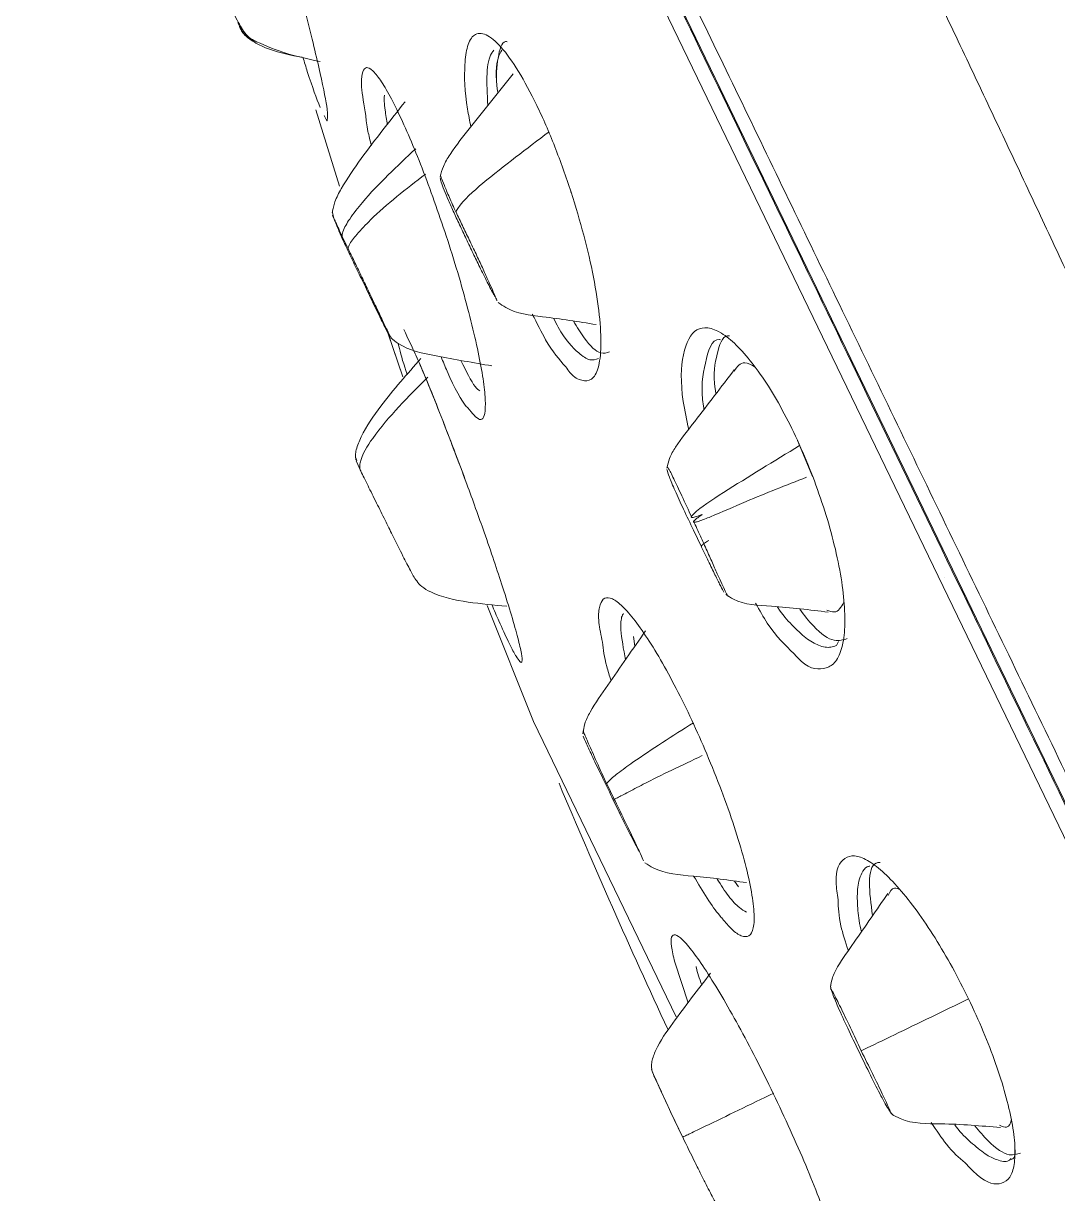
# Model space of a CAD drawing. Extents: x 11377 to 14537, y 53 to 2368.
# Drawn here: x 13406.93 to 13425.32, y 971.55 to 992.35 of the extents above; entities that cross this region are included whole.
import ezdxf

# ---------------------------------------------------------------- set-up
doc = ezdxf.new("R2010")
doc.units = 0
doc.header["$LTSCALE"] = 10
doc.header["$MEASUREMENT"] = 0
doc.layers.get('0').update_dxf_attribs({"linetype": 'CONTINUOUS'})

# ---------------------------------------------------------------- blocks, each defined once
blk = doc.blocks.new('ebhrwW')
at = {"color": 8, "linetype": 'Continuous', "lineweight": 15}
for p, q in [((6290.409, 896.67), (6258.554, 962.566)), ((6296.411, 883.613), (6258.388, 962.268)), ((6267.157, 926.656), (6269.694, 921.408))]:
    blk.add_line(p, q, dxfattribs=at)
at = {"color": 7, "linetype": 'Continuous', "lineweight": 15}
for p, q in [((6261.9, 939.072), (6261.952, 938.965)), ((6261.945, 938.977), (6261.96, 938.947)), ((6263.756, 935.277), (6263.861, 935.061)), ((6264.308, 934.091), (6264.419, 933.863)), ((6264.549, 933.616), (6264.836, 932.784)), ((6264.572, 933.548), (6264.836, 932.784)), ((6264.593, 933.515), (6264.603, 933.495)), ((6271.848, 931.654), (6272.117, 931.011)), ((6271.848, 931.654), (6272.117, 931.011)), ((6264.004, 931.29), (6264.086, 931.108)), ((6264.005, 931.287), (6264.087, 931.108)), ((6270.002, 930.055), (6270.144, 929.759)), ((6274.467, 929.223), (6274.471, 929.223)), ((6266.334, 928.72), (6267.157, 926.656)), ((6268.934, 928.168), (6268.96, 927.997)), ((6268.934, 928.168), (6268.96, 927.997)), ((6272.582, 928.078), (6272.541, 928.008)), ((6268.459, 925.549), (6268.591, 925.276)), ((6268.552, 925.312), (6268.691, 925.025)), ((6270.733, 923.82), (6270.801, 923.721)), ((6270.733, 923.82), (6270.801, 923.721)), ((6269.669, 922.383), (6269.907, 921.66)), ((6269.669, 922.383), (6269.907, 921.66))]:
    blk.add_line(p, q, dxfattribs=at)
at = {"color": 7, "linetype": 'Continuous', "lineweight": 15, "flags": 128}
blk.add_lwpolyline([(6263.285, 937.53), (6263.546, 936.684), (6263.708, 936.17)], dxfattribs=at)
blk.add_lwpolyline([(6263.285, 937.53), (6263.546, 936.684), (6263.708, 936.17)], dxfattribs=at)
at = {"color": 7, "linetype": 'Continuous', "lineweight": 15}
blk.add_arc((6383.324, 974.147), 125.5, 202.77686, 204.96399, dxfattribs=at)
for points, knots in [([(6263.605, 968.142), (6263.605, 968.142), (6263.731, 967.876), (6264.237, 966.825), (6264.618, 966.04), (6265.615, 963.969), (6266.232, 962.684), (6267.687, 959.659), (6268.526, 957.92), (6270.392, 954.042), (6271.417, 951.905), (6273.628, 947.319), (6274.814, 944.87), (6277.296, 939.75), (6278.59, 937.081), (6281.242, 931.643), (6282.601, 928.872), (6283.952, 926.108)], [0, 0, 0, 0, 0.125, 0.125, 0.25, 0.25, 0.375, 0.375, 0.5, 0.5, 0.625, 0.625, 0.75, 0.75, 0.875, 0.875, 1, 1, 1, 1]), ([(6263.605, 968.142), (6265.05, 967.393), (6268.373, 965.549), (6273.401, 962.319), (6278.612, 958.4), (6285.156, 952.675), (6292.502, 944.635), (6297.371, 937.409), (6299.524, 933.636)], [0.0313773, 0.0313773, 0.0313773, 0.0313773, 0.125, 0.25, 0.375, 0.5, 0.75, 1, 1, 1, 1]), ([(6260.255, 967.742), (6260.255, 967.741), (6260.256, 967.74), (6260.263, 967.726), (6260.274, 967.704), (6260.29, 967.673), (6260.31, 967.633), (6260.335, 967.585), (6260.364, 967.528), (6260.398, 967.463), (6260.435, 967.39), (6260.477, 967.308), (6260.524, 967.218), (6260.575, 967.12), (6260.63, 967.013), (6260.801, 966.682), (6261.185, 965.944), (6261.918, 964.526), (6262.873, 962.659), (6263.997, 960.451), (6265.132, 958.219), (6266.081, 956.341), (6267.1, 954.314), (6268.383, 951.738), (6269.821, 948.827), (6270.999, 946.428), (6271.925, 944.533), (6272.814, 942.702), (6273.598, 941.073), (6274.286, 939.632), (6274.893, 938.356), (6275.495, 937.082), (6276.092, 935.811), (6276.683, 934.547), (6277.268, 933.29), (6277.846, 932.041), (6278.416, 930.803), (6278.977, 929.575), (6279.529, 928.36), (6280.07, 927.159), (6280.602, 925.972), (6280.95, 925.185), (6281.123, 924.794)], [0, 0, 0, 0, 0.009233, 0.018446, 0.02764, 0.036815, 0.04597, 0.055105, 0.064221, 0.073317, 0.082394, 0.091451, 0.100489, 0.109506, 0.118504, 0.127483, 0.187679, 0.254722, 0.315534, 0.381728, 0.44518, 0.481169, 0.508419, 0.574675, 0.634042, 0.667861, 0.699807, 0.729878, 0.758077, 0.778231, 0.798129, 0.81777, 0.837153, 0.856279, 0.875147, 0.893757, 0.912109, 0.930203, 0.948039, 0.965617, 0.982937, 1, 1, 1, 1]), ([(6290.452, 896.542), (6290.38, 896.691), (6290.236, 896.99), (6290.016, 897.445), (6289.794, 897.904), (6289.569, 898.369), (6289.342, 898.84), (6289.112, 899.316), (6288.879, 899.797), (6288.644, 900.283), (6288.113, 901.381), (6287.266, 903.133), (6286.057, 905.635), (6284.79, 908.255), (6283.461, 911.005), (6282.088, 913.844), (6280.197, 917.755), (6277.775, 922.767), (6274.862, 928.792), (6272.032, 934.646), (6269.375, 940.143), (6266.962, 945.134), (6264.84, 949.524), (6262.987, 953.357), (6261.659, 956.104), (6260.725, 958.035), (6260.088, 959.355), (6259.533, 960.503), (6259.065, 961.471), (6258.693, 962.239), (6258.477, 962.685), (6258.36, 962.928), (6258.299, 963.055), (6258.255, 963.146), (6258.228, 963.202), (6258.224, 963.209), (6258.223, 963.212)], [0, 0, 0, 0, 0.0064574, 0.0129097, 0.0193583, 0.0258048, 0.0322504, 0.0386966, 0.0451448, 0.0515964, 0.0580528, 0.0883858, 0.1187239, 0.1501515, 0.1815843, 0.2138263, 0.2460735, 0.3114857, 0.3771442, 0.4423119, 0.5062841, 0.5684317, 0.6282339, 0.6856216, 0.7445475, 0.7752729, 0.8060035, 0.8377365, 0.8694747, 0.9019169, 0.9343642, 0.9475017, 0.9606221, 0.9737374, 0.9868594, 1, 1, 1, 1]), ([(6261.09, 940.795), (6261.124, 940.723), (6261.188, 940.589), (6261.322, 940.306), (6261.447, 940.036), (6261.584, 939.743), (6261.739, 939.408), (6261.92, 939.061), (6262.006, 938.905), (6262.1, 938.817), (6262.125, 938.797), (6262.143, 938.785), (6262.18, 938.764), (6262.374, 938.671), (6262.795, 938.505), (6263.17, 938.426), (6263.366, 938.384)], [0, 0, 0, 0, 0.101864, 0.189113, 0.262645, 0.323325, 0.420976, 0.538283, 0.654878, 0.670585, 0.676565, 0.681712, 0.686639, 0.707306, 0.84686, 1, 1, 1, 1]), ([(6261.946, 938.99), (6261.949, 938.977), (6261.96, 938.935), (6262.033, 938.835), (6262.207, 938.716), (6262.549, 938.553), (6262.845, 938.497), (6263.042, 938.461)], [0, 0, 0, 0, 0.031085, 0.102498, 0.287618, 0.526265, 1, 1, 1, 1]), ([(6262.19, 938.733), (6262.14, 938.764), (6262.049, 938.821), (6261.987, 938.908), (6261.96, 938.947)], [0, 0, 0, 0, 0.5481, 1, 1, 1, 1]), ([(6266.691, 938.737), (6266.681, 938.739), (6266.589, 938.751), (6266.523, 938.456), (6266.48, 938.123), (6266.522, 937.84), (6266.524, 937.829)], [0, 0, 0, 0, 0.0571913, 0.513064, 0.9812432, 1, 1, 1, 1]), ([(6263.057, 938.46), (6263.084, 938.374), (6263.213, 937.958), (6263.297, 937.741), (6263.364, 937.569)], [0, 0, 0, 0, 0.20798, 1, 1, 1, 1]), ([(6263.057, 938.46), (6263.084, 938.374), (6263.213, 937.958), (6263.297, 937.741), (6263.364, 937.569)], [0, 0, 0, 0, 0.20798, 1, 1, 1, 1]), ([(6266.593, 938.588), (6266.569, 938.547), (6266.497, 938.417), (6266.48, 938.123), (6266.522, 937.84), (6266.524, 937.829)], [0, 0, 0, 0, 0.310097, 0.973425, 1, 1, 1, 1]), ([(6266.794, 938.167), (6266.541, 937.851), (6266.163, 937.379), (6265.735, 936.839), (6265.551, 936.542), (6265.515, 936.402), (6265.499, 936.341)], [0, 0, 0, 0, 0.540513, 0.808362, 0.916253, 1, 1, 1, 1]), ([(6264.873, 937.67), (6264.609, 937.337), (6264.211, 936.837), (6263.8, 936.241), (6263.623, 935.915), (6263.592, 935.765), (6263.579, 935.7)], [0, 0, 0, 0, 0.537038, 0.807049, 0.915827, 1, 1, 1, 1]), ([(6263.437, 937.429), (6263.461, 937.373), (6263.489, 937.305), (6263.488, 937.345), (6263.488, 937.353)], [0, 0, 0, 0, 0.817272, 1, 1, 1, 1]), ([(6263.437, 937.429), (6263.461, 937.373), (6263.489, 937.305), (6263.488, 937.345), (6263.488, 937.353)], [0, 0, 0, 0, 0.817272, 1, 1, 1, 1]), ([(6264.174, 937.424), (6264.182, 937.342), (6264.194, 937.209), (6264.252, 936.982), (6264.275, 936.894)], [0, 0, 0, 0, 0.6117124, 1, 1, 1, 1]), ([(6264.174, 937.424), (6264.182, 937.342), (6264.194, 937.209), (6264.252, 936.982), (6264.275, 936.894)], [0, 0, 0, 0, 0.6117124, 1, 1, 1, 1]), ([(6265.498, 936.319), (6265.502, 936.297), (6265.511, 936.253), (6265.564, 936.11), (6265.642, 935.924), (6265.742, 935.701), (6265.856, 935.455), (6265.978, 935.198), (6266.101, 934.941), (6266.177, 934.784), (6266.216, 934.704)], [0, 0, 0, 0, 0.126808, 0.250883, 0.373566, 0.495937, 0.61898, 0.743859, 0.870956, 1, 1, 1, 1]), ([(6265.504, 936.36), (6265.506, 936.354), (6265.509, 936.34), (6265.567, 936.195), (6265.656, 935.982), (6265.739, 935.797), (6265.78, 935.705)], [0, 0, 0, 0, 0.2382323, 0.4943878, 0.749084, 1, 1, 1, 1]), ([(6263.59, 935.76), (6263.586, 935.744), (6263.577, 935.712), (6263.61, 935.595), (6263.673, 935.431), (6263.768, 935.216), (6263.888, 934.96), (6264.026, 934.674), (6264.175, 934.365), (6264.267, 934.175), (6264.315, 934.076)], [0, 0, 0, 0, 0.120277, 0.238065, 0.354469, 0.471546, 0.591803, 0.717726, 0.852823, 1, 1, 1, 1]), ([(6263.581, 935.654), (6263.587, 935.642), (6263.598, 935.618), (6263.638, 935.533), (6263.691, 935.418), (6263.739, 935.315), (6263.763, 935.263)], [0, 0, 0, 0, 0.244848, 0.493753, 0.745595, 1, 1, 1, 1]), ([(6265.78, 935.706), (6265.818, 935.628), (6265.892, 935.474), (6266.014, 935.22), (6266.136, 934.965), (6266.25, 934.721), (6266.35, 934.501), (6266.43, 934.321), (6266.487, 934.189), (6266.501, 934.153), (6266.508, 934.135)], [0, 0, 0, 0, 0.128021, 0.255275, 0.381083, 0.505625, 0.629495, 0.752844, 0.875907, 1, 1, 1, 1]), ([(6263.861, 935.062), (6263.896, 934.989), (6263.968, 934.84), (6264.09, 934.587), (6264.218, 934.318), (6264.346, 934.049), (6264.464, 933.801), (6264.561, 933.602), (6264.626, 933.473), (6264.635, 933.464), (6264.64, 933.459)], [0, 0, 0, 0, 0.110176, 0.22445, 0.342574, 0.465028, 0.591931, 0.723696, 0.86274, 1, 1, 1, 1]), ([(6266.217, 934.703), (6266.262, 934.611), (6266.354, 934.427), (6266.443, 934.257), (6266.477, 934.207), (6266.482, 934.199)], [0, 0, 0, 0, 0.4548284, 0.9138849, 1, 1, 1, 1]), ([(6264.224, 934.264), (6264.228, 934.255), (6264.303, 934.1), (6264.362, 933.979), (6264.417, 933.865)], [0, 0, 0, 0, 0.058588, 1, 1, 1, 1]), ([(6266.53, 934.104), (6266.574, 934.073), (6266.804, 933.909), (6267.421, 933.845), (6267.957, 933.761), (6268.272, 933.712)], [0, 0, 0, 0, 0.088184, 0.464848, 1, 1, 1, 1]), ([(6267.136, 933.897), (6267.216, 933.734), (6267.427, 933.306), (6267.614, 933.093), (6267.729, 932.961)], [0, 0, 0, 0, 0.379705, 1, 1, 1, 1]), ([(6267.136, 933.897), (6267.216, 933.734), (6267.427, 933.306), (6267.614, 933.093), (6267.729, 932.961)], [0, 0, 0, 0, 0.379705, 1, 1, 1, 1]), ([(6264.417, 933.865), (6264.462, 933.773), (6264.551, 933.591), (6264.59, 933.524), (6264.609, 933.49)], [0, 0, 0, 0, 0.502037, 1, 1, 1, 1]), ([(6267.866, 933.771), (6267.93, 933.667), (6268.111, 933.372), (6268.345, 933.167), (6268.46, 933.21), (6268.51, 933.228)], [0, 0, 0, 0, 0.239642, 0.674509, 1, 1, 1, 1]), ([(6267.866, 933.771), (6267.93, 933.667), (6268.111, 933.372), (6268.345, 933.167), (6268.46, 933.21), (6268.51, 933.228)], [0, 0, 0, 0, 0.239642, 0.674509, 1, 1, 1, 1]), ([(6264.618, 933.478), (6264.662, 933.442), (6264.891, 933.257), (6265.527, 933.131), (6266.089, 933.034), (6266.417, 932.977)], [0, 0, 0, 0, 0.089244, 0.466514, 1, 1, 1, 1]), ([(6270.644, 933.514), (6270.632, 933.514), (6270.513, 933.516), (6270.414, 933.199), (6270.346, 932.825), (6270.396, 932.51), (6270.4, 932.482)], [0, 0, 0, 0, 0.050853, 0.4989, 0.955422, 1, 1, 1, 1]), ([(6270.644, 933.514), (6270.632, 933.514), (6270.513, 933.516), (6270.414, 933.199), (6270.346, 932.825), (6270.396, 932.51), (6270.4, 932.482)], [0, 0, 0, 0, 0.050853, 0.4989, 0.955422, 1, 1, 1, 1]), ([(6264.752, 933.372), (6264.78, 933.256), (6264.814, 933.117), (6264.899, 932.86), (6264.913, 932.819)], [0, 0, 0, 0, 0.8393733, 1, 1, 1, 1]), ([(6264.752, 933.372), (6264.78, 933.256), (6264.814, 933.117), (6264.899, 932.86), (6264.913, 932.819)], [0, 0, 0, 0, 0.8393733, 1, 1, 1, 1]), ([(6265.157, 933.11), (6264.912, 932.833), (6264.524, 932.395), (6264.142, 931.841), (6264.014, 931.535), (6263.987, 931.393), (6263.995, 931.333), (6263.999, 931.305)], [0, 0, 0, 0, 0.508327, 0.805317, 0.916907, 0.961713, 1, 1, 1, 1]), ([(6265.514, 933.138), (6265.55, 933.051), (6265.719, 932.648), (6265.895, 932.319), (6265.981, 932.239), (6265.99, 932.23)], [0, 0, 0, 0, 0.197239, 0.914478, 1, 1, 1, 1]), ([(6265.514, 933.138), (6265.55, 933.051), (6265.719, 932.648), (6265.895, 932.319), (6265.981, 932.239), (6265.99, 932.23)], [0, 0, 0, 0, 0.197239, 0.914478, 1, 1, 1, 1]), ([(6270.726, 932.907), (6270.493, 932.601), (6270.147, 932.145), (6269.741, 931.633), (6269.571, 931.352), (6269.543, 931.22), (6269.53, 931.162)], [0, 0, 0, 0, 0.542735, 0.809456, 0.916501, 1, 1, 1, 1]), ([(6271.098, 932.957), (6271.032, 932.993), (6270.865, 933.084), (6270.776, 932.96), (6270.722, 932.884)], [0, 0, 0, 0, 0.394715, 1, 1, 1, 1]), ([(6271.887, 931.562), (6271.434, 931.286), (6270.779, 930.887), (6270.104, 930.45), (6269.966, 930.311), (6269.96, 930.29), (6269.971, 930.282), (6269.996, 930.283), (6270.055, 930.297), (6270.112, 930.318), (6270.154, 930.334)], [0, 0, 0, 0, 0.589693, 0.852918, 0.890179, 0.905174, 0.919182, 0.934054, 0.951644, 1, 1, 1, 1]), ([(6263.994, 931.366), (6263.991, 931.365), (6263.986, 931.365), (6264.007, 931.317), (6264.018, 931.291)], [0, 0, 0, 0, 0.469594, 1, 1, 1, 1]), ([(6269.54, 931.178), (6269.543, 931.176), (6269.551, 931.169), (6269.644, 930.986), (6269.79, 930.68), (6269.912, 930.416), (6269.973, 930.282)], [0, 0, 0, 0, 0.1935936, 0.4566298, 0.7264931, 1, 1, 1, 1]), ([(6264.087, 931.108), (6264.126, 931.028), (6264.2, 930.876), (6264.358, 930.559), (6264.51, 930.252), (6264.673, 929.923), (6264.83, 929.607), (6264.974, 929.335), (6265.048, 929.187), (6265.171, 929.048), (6265.454, 928.879), (6265.984, 928.769), (6266.451, 928.727), (6266.68, 928.706)], [0, 0, 0, 0, 0.101968, 0.191788, 0.269445, 0.335252, 0.433905, 0.51634, 0.592181, 0.631603, 0.680517, 0.843509, 1, 1, 1, 1]), ([(6269.53, 931.137), (6269.54, 931.1), (6269.559, 931.026), (6269.67, 930.765), (6269.823, 930.432), (6269.941, 930.182), (6270.002, 930.055)], [0, 0, 0, 0, 0.245897, 0.490578, 0.740593, 1, 1, 1, 1]), ([(6272.011, 930.998), (6271.648, 930.856), (6271.059, 930.626), (6270.43, 930.345), (6270.136, 930.229), (6270.047, 930.202), (6270.017, 930.197), (6270.009, 930.198), (6270.006, 930.199)], [0, 0, 0, 0, 0.500688, 0.813318, 0.925443, 0.967059, 0.984447, 1, 1, 1, 1]), ([(6270, 930.221), (6270.041, 930.132), (6270.123, 929.955), (6270.243, 929.689), (6270.353, 929.443), (6270.449, 929.229), (6270.526, 929.058), (6270.581, 928.939), (6270.613, 928.879), (6270.616, 928.886), (6270.617, 928.889)], [0, 0, 0, 0, 0.136107, 0.270044, 0.401584, 0.530985, 0.659491, 0.788021, 0.917239, 1, 1, 1, 1]), ([(6270.154, 930.334), (6270.127, 930.315), (6270.081, 930.283), (6270.034, 930.245), (6270.012, 930.223), (6270.004, 930.212), (6270.001, 930.203), (6270.004, 930.2), (6270.006, 930.199)], [0, 0, 0, 0, 0.340817, 0.600792, 0.708835, 0.807886, 0.903196, 1, 1, 1, 1]), ([(6270.145, 929.758), (6270.191, 929.662), (6270.283, 929.472), (6270.399, 929.233), (6270.492, 929.047), (6270.525, 928.988), (6270.542, 928.958)], [0, 0, 0, 0, 0.258687, 0.511617, 0.75821, 1, 1, 1, 1]), ([(6270.577, 928.914), (6270.621, 928.885), (6270.855, 928.728), (6271.505, 928.713), (6272.065, 928.642), (6272.398, 928.6)], [0, 0, 0, 0, 0.0858, 0.457629, 1, 1, 1, 1]), ([(6266.416, 928.735), (6266.459, 928.634), (6266.569, 928.376), (6266.708, 928.079), (6266.81, 927.873), (6266.842, 927.828), (6266.847, 927.821)], [0, 0, 0, 0, 0.2266029, 0.5811958, 0.9308994, 1, 1, 1, 1]), ([(6266.416, 928.735), (6266.459, 928.634), (6266.569, 928.376), (6266.708, 928.079), (6266.81, 927.873), (6266.842, 927.828), (6266.847, 927.821)], [0, 0, 0, 0, 0.2266029, 0.5811958, 0.9308994, 1, 1, 1, 1]), ([(6271.106, 928.758), (6271.175, 928.634), (6271.409, 928.22), (6271.631, 928.013), (6271.787, 927.867)], [0, 0, 0, 0, 0.299008, 1, 1, 1, 1]), ([(6271.106, 928.758), (6271.175, 928.634), (6271.409, 928.22), (6271.631, 928.013), (6271.787, 927.867)], [0, 0, 0, 0, 0.299008, 1, 1, 1, 1]), ([(6272.374, 928.635), (6272.42, 928.618), (6272.556, 928.567), (6272.626, 928.693), (6272.672, 928.777)], [0, 0, 0, 0, 0.335798, 1, 1, 1, 1]), ([(6271.889, 928.653), (6271.971, 928.547), (6272.196, 928.255), (6272.503, 928.054), (6272.663, 928.108), (6272.735, 928.131)], [0, 0, 0, 0, 0.239937, 0.656967, 1, 1, 1, 1]), ([(6271.889, 928.653), (6271.971, 928.547), (6272.196, 928.255), (6272.503, 928.054), (6272.663, 928.108), (6272.735, 928.131)], [0, 0, 0, 0, 0.239937, 0.656967, 1, 1, 1, 1]), ([(6269.147, 928.268), (6268.924, 927.945), (6268.594, 927.467), (6268.215, 926.928), (6268.063, 926.634), (6268.044, 926.499), (6268.036, 926.439)], [0, 0, 0, 0, 0.545567, 0.80927, 0.91556, 1, 1, 1, 1]), ([(6268.383, 928.065), (6268.397, 927.938), (6268.417, 927.757), (6268.508, 927.471), (6268.535, 927.386)], [0, 0, 0, 0, 0.700628, 1, 1, 1, 1]), ([(6268.383, 928.065), (6268.397, 927.938), (6268.417, 927.757), (6268.508, 927.471), (6268.535, 927.386)], [0, 0, 0, 0, 0.700628, 1, 1, 1, 1]), ([(6268.041, 926.397), (6268.056, 926.36), (6268.086, 926.285), (6268.208, 926.026), (6268.369, 925.691), (6268.49, 925.44), (6268.552, 925.312)], [0, 0, 0, 0, 0.245043, 0.488071, 0.737512, 1, 1, 1, 1]), ([(6268.047, 926.493), (6268.046, 926.488), (6268.042, 926.478), (6268.13, 926.276), (6268.276, 925.949), (6268.404, 925.67), (6268.469, 925.529)], [0, 0, 0, 0, 0.2041262, 0.4638177, 0.7305958, 1, 1, 1, 1]), ([(6268.582, 925.295), (6268.646, 925.164), (6268.774, 924.903), (6268.944, 924.549), (6269.07, 924.28), (6269.097, 924.215), (6269.111, 924.183)], [0, 0, 0, 0, 0.255755, 0.507716, 0.755746, 1, 1, 1, 1]), ([(6268.682, 925.044), (6268.745, 924.916), (6268.872, 924.66), (6268.996, 924.416), (6269.037, 924.347), (6269.039, 924.345)], [0, 0, 0, 0, 0.490695, 0.981726, 1, 1, 1, 1]), ([(6269.139, 924.148), (6269.188, 924.116), (6269.44, 923.947), (6270.085, 923.916), (6270.632, 923.838), (6270.942, 923.794)], [0, 0, 0, 0, 0.092975, 0.4872277, 1, 1, 1, 1]), ([(6273.317, 924.152), (6273.293, 924.151), (6273.172, 924.145), (6273.1, 923.845), (6273.156, 923.416), (6273.184, 923.208)], [0, 0, 0, 0, 0.116075, 0.571968, 1, 1, 1, 1]), ([(6273.317, 924.152), (6273.293, 924.151), (6273.172, 924.145), (6273.1, 923.845), (6273.156, 923.416), (6273.184, 923.208)], [0, 0, 0, 0, 0.116075, 0.571968, 1, 1, 1, 1]), ([(6270.004, 923.91), (6270.167, 923.639), (6270.355, 923.328), (6270.499, 923.172), (6270.517, 923.152)], [0, 0, 0, 0, 0.873688, 1, 1, 1, 1]), ([(6270.004, 923.91), (6270.167, 923.639), (6270.355, 923.328), (6270.499, 923.172), (6270.517, 923.152)], [0, 0, 0, 0, 0.873688, 1, 1, 1, 1]), ([(6273.683, 923.668), (6273.645, 923.684), (6273.535, 923.729), (6273.492, 923.631), (6273.464, 923.567)], [0, 0, 0, 0, 0.3453303, 1, 1, 1, 1]), ([(6273.457, 923.603), (6273.259, 923.313), (6272.962, 922.879), (6272.611, 922.391), (6272.466, 922.12), (6272.445, 921.992), (6272.436, 921.935)], [0, 0, 0, 0, 0.539078, 0.805356, 0.913746, 1, 1, 1, 1]), ([(6272.571, 923.49), (6272.575, 923.35), (6272.584, 923.109), (6272.704, 922.739), (6272.755, 922.584)], [0, 0, 0, 0, 0.579942, 1, 1, 1, 1]), ([(6272.571, 923.49), (6272.575, 923.35), (6272.584, 923.109), (6272.704, 922.739), (6272.755, 922.584)], [0, 0, 0, 0, 0.579942, 1, 1, 1, 1]), ([(6270.305, 922.185), (6270.079, 921.892), (6269.737, 921.45), (6269.371, 920.929), (6269.265, 920.656), (6269.249, 920.528), (6269.261, 920.473), (6269.266, 920.447)], [0, 0, 0, 0, 0.540223, 0.815223, 0.918881, 0.961707, 1, 1, 1, 1]), ([(6272.44, 921.973), (6272.439, 921.962), (6272.436, 921.939), (6272.463, 921.852), (6272.508, 921.732), (6272.594, 921.53), (6272.74, 921.211), (6272.876, 920.929), (6272.944, 920.787)], [0, 0, 0, 0, 0.126392, 0.251471, 0.375705, 0.499767, 0.748772, 1, 1, 1, 1]), ([(6272.438, 921.912), (6272.443, 921.906), (6272.452, 921.896), (6272.491, 921.826), (6272.546, 921.72), (6272.64, 921.532), (6272.787, 921.223), (6272.918, 920.945), (6272.983, 920.806)], [0, 0, 0, 0, 0.123989, 0.248364, 0.373093, 0.498107, 0.748556, 1, 1, 1, 1]), ([(6272.944, 920.787), (6273.013, 920.645), (6273.15, 920.364), (6273.309, 920.051), (6273.413, 919.859), (6273.479, 919.749), (6273.53, 919.674), (6273.549, 919.662), (6273.558, 919.656)], [0, 0, 0, 0, 0.251423, 0.500368, 0.624434, 0.748672, 0.873709, 1, 1, 1, 1]), ([(6272.983, 920.806), (6273.051, 920.668), (6273.188, 920.393), (6273.338, 920.086), (6273.427, 919.896), (6273.476, 919.787), (6273.506, 919.713), (6273.508, 919.7), (6273.509, 919.693)], [0, 0, 0, 0, 0.251367, 0.501889, 0.626859, 0.751547, 0.875958, 1, 1, 1, 1]), ([(6269.257, 920.473), (6269.256, 920.469), (6269.256, 920.462), (6269.285, 920.392), (6269.336, 920.279), (6269.407, 920.124), (6269.494, 919.936), (6269.624, 919.656), (6269.735, 919.425), (6269.809, 919.271)], [0, 0, 0, 0, 0.114, 0.239321, 0.366061, 0.493276, 0.620424, 0.747733, 1, 1, 1, 1]), ([(6269.26, 920.47), (6269.261, 920.465), (6269.263, 920.453), (6269.296, 920.376), (6269.347, 920.259), (6269.44, 920.054), (6269.594, 919.719), (6269.737, 919.42), (6269.809, 919.271)], [0, 0, 0, 0, 0.124366, 0.249648, 0.375286, 0.500973, 0.750928, 1, 1, 1, 1]), ([(6273.527, 919.677), (6273.576, 919.65), (6273.841, 919.504), (6274.526, 919.523), (6275.112, 919.472), (6275.459, 919.442)], [0, 0, 0, 0, 0.085827, 0.458432, 1, 1, 1, 1]), ([(6274.229, 919.53), (6274.321, 919.393), (6274.538, 919.065), (6274.723, 918.907), (6274.83, 918.815)], [0, 0, 0, 0, 0.420782, 1, 1, 1, 1]), ([(6274.229, 919.53), (6274.321, 919.393), (6274.538, 919.065), (6274.723, 918.907), (6274.83, 918.815)], [0, 0, 0, 0, 0.420782, 1, 1, 1, 1]), ([(6275.442, 919.482), (6275.488, 919.461), (6275.602, 919.409), (6275.637, 919.525), (6275.657, 919.593)], [0, 0, 0, 0, 0.408008, 1, 1, 1, 1]), ([(6275.005, 919.47), (6275.082, 919.379), (6275.315, 919.104), (6275.612, 918.915), (6275.753, 918.967), (6275.815, 918.99)], [0, 0, 0, 0, 0.219582, 0.66225, 1, 1, 1, 1]), ([(6275.005, 919.47), (6275.082, 919.379), (6275.315, 919.104), (6275.612, 918.915), (6275.753, 918.967), (6275.815, 918.99)], [0, 0, 0, 0, 0.219582, 0.66225, 1, 1, 1, 1]), ([(6269.809, 919.271), (6269.883, 919.118), (6269.996, 918.888), (6270.134, 918.612), (6270.227, 918.427), (6270.304, 918.276), (6270.361, 918.167), (6270.397, 918.101), (6270.403, 918.097), (6270.405, 918.094)], [0, 0, 0, 0, 0.25272, 0.380193, 0.507464, 0.634761, 0.761546, 0.886876, 1, 1, 1, 1]), ([(6275.712, 919.055), (6275.712, 919.049), (6275.726, 918.898), (6275.687, 918.886), (6275.649, 918.874)], [0, 0, 0, 0, 0.037638, 1, 1, 1, 1]), ([(6275.712, 919.055), (6275.712, 919.049), (6275.726, 918.898), (6275.687, 918.886), (6275.649, 918.874)], [0, 0, 0, 0, 0.037638, 1, 1, 1, 1])]:
    blk.add_open_spline(points, degree=3, knots=knots, dxfattribs=at)
at = {"color": 8, "linetype": 'Continuous', "lineweight": 15}
for points, knots in [([(6290.922, 896.157), (6290.437, 897.158), (6289.469, 899.162), (6287.878, 902.452), (6286.205, 905.913), (6284.453, 909.536), (6282.642, 913.283), (6280.788, 917.119), (6278.907, 921.011), (6277.016, 924.922), (6275.133, 928.817), (6273.275, 932.661), (6271.459, 936.418), (6269.701, 940.054), (6268.017, 943.537), (6266.423, 946.833), (6264.934, 949.915), (6263.562, 952.752), (6262.321, 955.32), (6261.221, 957.595), (6260.273, 959.556), (6259.486, 961.185), (6258.865, 962.469), (6258.42, 963.389), (6258.14, 963.968), (6258.105, 964.04), (6258.088, 964.076)], [0, 0, 0, 0, 0.041667, 0.083334, 0.125001, 0.166668, 0.208335, 0.250002, 0.291669, 0.333336, 0.375003, 0.41667, 0.458337, 0.500004, 0.541671, 0.583338, 0.625005, 0.666672, 0.708339, 0.750006, 0.791673, 0.83334, 0.875007, 0.916674, 0.958342, 1, 1, 1, 1]), ([(6263.488, 937.353), (6263.496, 937.388), (6263.513, 937.464), (6263.402, 938.02), (6263.258, 938.639), (6263.115, 939.213), (6262.949, 939.85), (6262.825, 940.304), (6262.763, 940.53)], [0, 0, 0, 0, 0.216706, 0.460866, 0.592169, 0.723411, 0.862052, 1, 1, 1, 1]), ([(6263.488, 937.353), (6263.496, 937.388), (6263.513, 937.464), (6263.402, 938.02), (6263.258, 938.639), (6263.115, 939.213), (6262.949, 939.85), (6262.825, 940.304), (6262.763, 940.53)], [0, 0, 0, 0, 0.216706, 0.460866, 0.592169, 0.723411, 0.862052, 1, 1, 1, 1]), ([(6261.926, 939.061), (6261.926, 939.05), (6261.926, 939.027), (6261.935, 938.995), (6261.948, 938.977), (6261.953, 938.97)], [0, 0, 0, 0, 0.321629, 0.722024, 1, 1, 1, 1]), ([(6267.826, 936.065), (6267.732, 936.338), (6267.543, 936.885), (6267.216, 937.628), (6266.887, 938.24), (6266.573, 938.676), (6266.302, 938.899), (6266.099, 938.893), (6265.976, 938.69), (6265.92, 938.274), (6265.935, 937.779), (6266.022, 937.333), (6266.043, 937.227)], [0, 0, 0, 0, 0.103399, 0.206824, 0.310262, 0.414607, 0.5211, 0.627922, 0.726902, 0.813199, 0.955747, 1, 1, 1, 1]), ([(6267.826, 936.065), (6267.732, 936.338), (6267.543, 936.885), (6267.216, 937.628), (6266.887, 938.24), (6266.573, 938.676), (6266.302, 938.899), (6266.099, 938.893), (6265.976, 938.69), (6265.92, 938.274), (6265.935, 937.779), (6266.022, 937.333), (6266.043, 937.227)], [0, 0, 0, 0, 0.103399, 0.206824, 0.310262, 0.414607, 0.5211, 0.627922, 0.726902, 0.813199, 0.955747, 1, 1, 1, 1]), ([(6266.346, 937.607), (6266.335, 937.807), (6266.312, 938.202), (6266.372, 938.492), (6266.438, 938.568), (6266.453, 938.586)], [0, 0, 0, 0, 0.4427318, 0.8717144, 1, 1, 1, 1]), ([(6266.346, 937.607), (6266.335, 937.807), (6266.312, 938.202), (6266.372, 938.492), (6266.438, 938.568), (6266.453, 938.586)], [0, 0, 0, 0, 0.4427318, 0.8717144, 1, 1, 1, 1]), ([(6265.605, 935.29), (6265.463, 935.702), (6265.251, 936.32), (6264.958, 937.034), (6264.75, 937.495), (6264.558, 937.866), (6264.392, 938.127), (6264.257, 938.272), (6264.16, 938.291), (6264.106, 938.181), (6264.087, 937.944), (6264.143, 937.611), (6264.174, 937.424)], [0, 0, 0, 0, 0.175145, 0.262884, 0.350537, 0.438095, 0.525895, 0.614387, 0.703309, 0.793294, 0.883526, 1, 1, 1, 1]), ([(6265.605, 935.29), (6265.463, 935.702), (6265.251, 936.32), (6264.958, 937.034), (6264.75, 937.495), (6264.558, 937.866), (6264.392, 938.127), (6264.257, 938.272), (6264.16, 938.291), (6264.106, 938.181), (6264.087, 937.944), (6264.143, 937.611), (6264.174, 937.424)], [0, 0, 0, 0, 0.175145, 0.262884, 0.350537, 0.438095, 0.525895, 0.614387, 0.703309, 0.793294, 0.883526, 1, 1, 1, 1]), ([(6264.558, 937.26), (6264.544, 937.35), (6264.514, 937.55), (6264.496, 937.739), (6264.508, 937.784), (6264.509, 937.788)], [0, 0, 0, 0, 0.42449, 0.95504, 1, 1, 1, 1]), ([(6264.558, 937.26), (6264.544, 937.35), (6264.514, 937.55), (6264.496, 937.739), (6264.508, 937.784), (6264.509, 937.788)], [0, 0, 0, 0, 0.42449, 0.95504, 1, 1, 1, 1]), ([(6267.435, 937.137), (6267.035, 936.836), (6266.449, 936.397), (6265.892, 935.91), (6265.779, 935.726), (6265.781, 935.707), (6265.781, 935.706)], [0, 0, 0, 0, 0.6528439, 0.9544811, 0.9974112, 1, 1, 1, 1]), ([(6265.065, 936.837), (6264.732, 936.527), (6264.302, 936.129), (6263.899, 935.614), (6263.78, 935.411), (6263.749, 935.301), (6263.756, 935.277), (6263.757, 935.277)], [0, 0, 0, 0, 0.634678, 0.817692, 0.952704, 0.999538, 1, 1, 1, 1]), ([(6265.236, 936.384), (6264.892, 936.12), (6264.447, 935.777), (6264.036, 935.339), (6263.885, 935.159), (6263.866, 935.082), (6263.861, 935.062)], [0, 0, 0, 0, 0.629893, 0.815323, 0.952331, 1, 1, 1, 1]), ([(6267.729, 932.961), (6267.755, 932.926), (6267.866, 932.77), (6268.023, 932.706), (6268.2, 932.71), (6268.319, 932.918), (6268.368, 933.306), (6268.34, 933.859), (6268.234, 934.536), (6268.064, 935.288), (6267.905, 935.808), (6267.826, 936.065)], [0, 0, 0, 0, 0.031812, 0.141462, 0.25757, 0.378779, 0.504546, 0.630833, 0.756093, 0.879449, 1, 1, 1, 1]), ([(6267.729, 932.961), (6267.755, 932.926), (6267.866, 932.77), (6268.023, 932.706), (6268.2, 932.71), (6268.319, 932.918), (6268.368, 933.306), (6268.34, 933.859), (6268.234, 934.536), (6268.064, 935.288), (6267.905, 935.808), (6267.826, 936.065)], [0, 0, 0, 0, 0.031812, 0.141462, 0.25757, 0.378779, 0.504546, 0.630833, 0.756093, 0.879449, 1, 1, 1, 1]), ([(6267.826, 936.065), (6267.822, 936.064), (6267.814, 936.062), (6267.818, 936.065), (6267.821, 936.066)], [0, 0, 0, 0, 0.480487, 1, 1, 1, 1]), ([(6267.826, 936.065), (6267.822, 936.064), (6267.814, 936.062), (6267.818, 936.065), (6267.821, 936.066)], [0, 0, 0, 0, 0.480487, 1, 1, 1, 1]), ([(6265.99, 932.23), (6266.067, 932.137), (6266.235, 931.935), (6266.309, 932.129), (6266.297, 932.495), (6266.24, 932.899), (6266.138, 933.406), (6265.992, 933.995), (6265.815, 934.631), (6265.675, 935.071), (6265.605, 935.29)], [0, 0, 0, 0, 0.164441, 0.358306, 0.46154, 0.568523, 0.677147, 0.785405, 0.892997, 1, 1, 1, 1]), ([(6265.99, 932.23), (6266.067, 932.137), (6266.235, 931.935), (6266.309, 932.129), (6266.297, 932.495), (6266.24, 932.899), (6266.138, 933.406), (6265.992, 933.995), (6265.815, 934.631), (6265.675, 935.071), (6265.605, 935.29)], [0, 0, 0, 0, 0.164441, 0.358306, 0.46154, 0.568523, 0.677147, 0.785405, 0.892997, 1, 1, 1, 1]), ([(6268.311, 933.108), (6268.263, 933.09), (6268.165, 933.056), (6267.926, 933.219), (6267.699, 933.464), (6267.541, 933.769), (6267.513, 933.823)], [0, 0, 0, 0, 0.2507718, 0.5084813, 0.9128713, 1, 1, 1, 1]), ([(6268.311, 933.108), (6268.263, 933.09), (6268.165, 933.056), (6267.926, 933.219), (6267.699, 933.464), (6267.541, 933.769), (6267.513, 933.823)], [0, 0, 0, 0, 0.2507718, 0.5084813, 0.9128713, 1, 1, 1, 1]), ([(6272.122, 931.011), (6272.043, 931.205), (6271.887, 931.594), (6271.616, 932.139), (6271.333, 932.63), (6271.042, 933.043), (6270.758, 933.366), (6270.399, 933.651), (6270.023, 933.704), (6269.793, 933.248), (6269.761, 932.569), (6269.88, 932.018), (6269.917, 931.848)], [0, 0, 0, 0, 0.073865, 0.147747, 0.222404, 0.297484, 0.374647, 0.452537, 0.612849, 0.77575, 0.930793, 1, 1, 1, 1]), ([(6272.122, 931.011), (6272.043, 931.205), (6271.887, 931.594), (6271.616, 932.139), (6271.333, 932.63), (6271.042, 933.043), (6270.758, 933.366), (6270.399, 933.651), (6270.023, 933.704), (6269.793, 933.248), (6269.761, 932.569), (6269.88, 932.018), (6269.917, 931.848)], [0, 0, 0, 0, 0.073865, 0.147747, 0.222404, 0.297484, 0.374647, 0.452537, 0.612849, 0.77575, 0.930793, 1, 1, 1, 1]), ([(6265.973, 930.877), (6265.819, 931.286), (6265.512, 932.104), (6265.099, 933.11), (6264.927, 933.465), (6264.85, 933.624)], [0, 0, 0, 0, 0.355529, 0.710345, 1, 1, 1, 1]), ([(6265.973, 930.877), (6265.82, 931.283), (6265.515, 932.094), (6265.165, 932.957), (6265.036, 933.228), (6265.005, 933.292)], [0, 0, 0, 0, 0.432883, 0.8649, 1, 1, 1, 1]), ([(6270.188, 932.206), (6270.185, 932.225), (6270.123, 932.585), (6270.207, 933.051), (6270.323, 933.461), (6270.474, 933.444), (6270.48, 933.443)], [0, 0, 0, 0, 0.02552, 0.490693, 0.98195, 1, 1, 1, 1]), ([(6270.188, 932.206), (6270.185, 932.225), (6270.123, 932.585), (6270.207, 933.051), (6270.323, 933.461), (6270.474, 933.444), (6270.48, 933.443)], [0, 0, 0, 0, 0.02552, 0.490693, 0.98195, 1, 1, 1, 1]), ([(6266.202, 932.532), (6266.176, 932.551), (6266.093, 932.613), (6265.958, 932.887), (6265.864, 933.075)], [0, 0, 0, 0, 0.311135, 1, 1, 1, 1]), ([(6266.202, 932.532), (6266.176, 932.551), (6266.093, 932.613), (6265.958, 932.887), (6265.864, 933.075)], [0, 0, 0, 0, 0.311135, 1, 1, 1, 1]), ([(6265.278, 932.777), (6264.931, 932.431), (6264.464, 931.966), (6264.089, 931.379), (6264.063, 931.17), (6264.08, 931.125), (6264.085, 931.111)], [0, 0, 0, 0, 0.687407, 0.923948, 0.976965, 1, 1, 1, 1]), ([(6271.787, 927.867), (6271.807, 927.843), (6272.017, 927.599), (6272.262, 927.565), (6272.499, 927.661), (6272.626, 927.881), (6272.694, 928.22), (6272.696, 928.668), (6272.636, 929.195), (6272.515, 929.78), (6272.346, 930.394), (6272.196, 930.806), (6272.122, 931.011)], [0, 0, 0, 0, 0.020722, 0.208404, 0.307994, 0.41014, 0.512302, 0.613879, 0.712995, 0.811132, 0.906011, 1, 1, 1, 1]), ([(6271.787, 927.867), (6271.807, 927.843), (6272.017, 927.599), (6272.262, 927.565), (6272.499, 927.661), (6272.626, 927.881), (6272.694, 928.22), (6272.696, 928.668), (6272.636, 929.195), (6272.515, 929.78), (6272.346, 930.394), (6272.196, 930.806), (6272.122, 931.011)], [0, 0, 0, 0, 0.020722, 0.208404, 0.307994, 0.41014, 0.512302, 0.613879, 0.712995, 0.811132, 0.906011, 1, 1, 1, 1]), ([(6266.847, 927.821), (6266.872, 927.782), (6266.927, 927.694), (6266.96, 927.709), (6266.951, 927.844), (6266.886, 928.126), (6266.773, 928.527), (6266.582, 929.138), (6266.312, 929.941), (6266.077, 930.589), (6265.973, 930.877)], [0, 0, 0, 0, 0.08744, 0.196356, 0.312577, 0.428863, 0.545665, 0.662316, 0.849479, 1, 1, 1, 1]), ([(6266.847, 927.821), (6266.872, 927.782), (6266.927, 927.694), (6266.96, 927.709), (6266.951, 927.844), (6266.886, 928.126), (6266.773, 928.527), (6266.582, 929.138), (6266.312, 929.941), (6266.077, 930.589), (6265.973, 930.877)], [0, 0, 0, 0, 0.08744, 0.196356, 0.312577, 0.428863, 0.545665, 0.662316, 0.849479, 1, 1, 1, 1]), ([(6270.272, 929.874), (6270.245, 929.859), (6270.207, 929.837), (6270.17, 929.809), (6270.152, 929.792), (6270.143, 929.778), (6270.139, 929.766), (6270.145, 929.762), (6270.147, 929.76)], [0, 0, 0, 0, 0.340312, 0.480885, 0.610948, 0.738447, 0.870533, 1, 1, 1, 1]), ([(6270.237, 926.084), (6270.15, 926.285), (6269.975, 926.687), (6269.694, 927.253), (6269.415, 927.766), (6269.146, 928.199), (6268.899, 928.539), (6268.684, 928.766), (6268.512, 928.872), (6268.387, 928.853), (6268.324, 928.698), (6268.301, 928.467), (6268.357, 928.191), (6268.383, 928.065)], [0, 0, 0, 0, 0.0902114, 0.1805059, 0.2713004, 0.3622905, 0.4542579, 0.5465292, 0.6397302, 0.7334432, 0.8276426, 0.9211241, 1, 1, 1, 1]), ([(6270.237, 926.084), (6270.15, 926.285), (6269.975, 926.687), (6269.694, 927.253), (6269.415, 927.766), (6269.146, 928.199), (6268.899, 928.539), (6268.684, 928.766), (6268.512, 928.872), (6268.387, 928.853), (6268.324, 928.698), (6268.301, 928.467), (6268.357, 928.191), (6268.383, 928.065)], [0, 0, 0, 0, 0.0902114, 0.1805059, 0.2713004, 0.3622905, 0.4542579, 0.5465292, 0.6397302, 0.7334432, 0.8276426, 0.9211241, 1, 1, 1, 1]), ([(6272.537, 928.006), (6272.507, 927.995), (6272.414, 927.962), (6272.239, 927.993), (6272.002, 928.127), (6271.756, 928.368), (6271.58, 928.552), (6271.495, 928.692), (6271.493, 928.695)], [0, 0, 0, 0, 0.11644, 0.354645, 0.567807, 0.787355, 0.995273, 1, 1, 1, 1]), ([(6272.537, 928.006), (6272.507, 927.995), (6272.414, 927.962), (6272.239, 927.993), (6272.002, 928.127), (6271.756, 928.368), (6271.58, 928.552), (6271.495, 928.692), (6271.493, 928.695)], [0, 0, 0, 0, 0.11644, 0.354645, 0.567807, 0.787355, 0.995273, 1, 1, 1, 1]), ([(6268.792, 927.755), (6268.757, 927.946), (6268.697, 928.274), (6268.713, 928.506), (6268.746, 928.562), (6268.755, 928.576)], [0, 0, 0, 0, 0.509927, 0.877121, 1, 1, 1, 1]), ([(6268.792, 927.755), (6268.757, 927.946), (6268.697, 928.274), (6268.713, 928.506), (6268.746, 928.562), (6268.755, 928.576)], [0, 0, 0, 0, 0.509927, 0.877121, 1, 1, 1, 1]), ([(6270.001, 926.636), (6269.63, 926.401), (6269.152, 926.1), (6268.668, 925.748), (6268.513, 925.62), (6268.458, 925.558), (6268.459, 925.549), (6268.459, 925.549)], [0, 0, 0, 0, 0.635465, 0.818083, 0.952804, 0.999535, 1, 1, 1, 1]), ([(6270.158, 926.051), (6269.795, 925.88), (6269.319, 925.655), (6268.84, 925.402), (6268.649, 925.302), (6268.603, 925.282), (6268.591, 925.276)], [0, 0, 0, 0, 0.616957, 0.808749, 0.95046, 1, 1, 1, 1]), ([(6270.517, 923.152), (6270.572, 923.087), (6270.701, 922.935), (6270.862, 922.83), (6270.998, 922.828), (6271.076, 922.971), (6271.088, 923.256), (6271.032, 923.669), (6270.912, 924.186), (6270.733, 924.781), (6270.508, 925.425), (6270.327, 925.865), (6270.237, 926.084)], [0, 0, 0, 0, 0.070808, 0.166502, 0.267927, 0.373025, 0.479267, 0.585059, 0.690066, 0.794435, 0.897465, 1, 1, 1, 1]), ([(6270.517, 923.152), (6270.572, 923.087), (6270.701, 922.935), (6270.862, 922.83), (6270.998, 922.828), (6271.076, 922.971), (6271.088, 923.256), (6271.032, 923.669), (6270.912, 924.186), (6270.733, 924.781), (6270.508, 925.425), (6270.327, 925.865), (6270.237, 926.084)], [0, 0, 0, 0, 0.070808, 0.166502, 0.267927, 0.373025, 0.479267, 0.585059, 0.690066, 0.794435, 0.897465, 1, 1, 1, 1]), ([(6274.892, 921.728), (6274.797, 921.917), (6274.607, 922.295), (6274.293, 922.825), (6273.973, 923.302), (6273.654, 923.703), (6273.353, 924.012), (6273.084, 924.209), (6272.855, 924.291), (6272.634, 924.223), (6272.499, 923.991), (6272.555, 923.597), (6272.571, 923.49)], [0, 0, 0, 0, 0.089033, 0.17846, 0.270139, 0.362437, 0.456723, 0.551674, 0.647786, 0.744312, 0.930701, 1, 1, 1, 1]), ([(6274.892, 921.728), (6274.797, 921.917), (6274.607, 922.295), (6274.293, 922.825), (6273.973, 923.302), (6273.654, 923.703), (6273.353, 924.012), (6273.084, 924.209), (6272.855, 924.291), (6272.634, 924.223), (6272.499, 923.991), (6272.555, 923.597), (6272.571, 923.49)], [0, 0, 0, 0, 0.089033, 0.17846, 0.270139, 0.362437, 0.456723, 0.551674, 0.647786, 0.744312, 0.930701, 1, 1, 1, 1]), ([(6272.986, 922.923), (6272.982, 922.938), (6272.944, 923.096), (6272.915, 923.359), (6272.909, 923.638), (6272.941, 923.837), (6272.995, 923.977), (6273.06, 924.07), (6273.12, 924.085), (6273.138, 924.09)], [0, 0, 0, 0, 0.023233, 0.231806, 0.460121, 0.5892, 0.745059, 0.927688, 1, 1, 1, 1]), ([(6272.986, 922.923), (6272.982, 922.938), (6272.944, 923.096), (6272.915, 923.359), (6272.909, 923.638), (6272.941, 923.837), (6272.995, 923.977), (6273.06, 924.07), (6273.12, 924.085), (6273.138, 924.09)], [0, 0, 0, 0, 0.023233, 0.231806, 0.460121, 0.5892, 0.745059, 0.927688, 1, 1, 1, 1]), ([(6270.943, 923.271), (6270.902, 923.294), (6270.81, 923.347), (6270.637, 923.523), (6270.49, 923.751), (6270.421, 923.858)], [0, 0, 0, 0, 0.294036, 0.668021, 1, 1, 1, 1]), ([(6270.943, 923.271), (6270.902, 923.294), (6270.81, 923.347), (6270.637, 923.523), (6270.49, 923.751), (6270.421, 923.858)], [0, 0, 0, 0, 0.294036, 0.668021, 1, 1, 1, 1]), ([(6271.418, 920.049), (6271.316, 920.257), (6271.111, 920.673), (6270.799, 921.261), (6270.498, 921.792), (6270.224, 922.236), (6269.986, 922.58), (6269.799, 922.799), (6269.668, 922.89), (6269.604, 922.844), (6269.598, 922.684), (6269.645, 922.483), (6269.669, 922.383)], [0, 0, 0, 0, 0.0997898, 0.1997251, 0.3004158, 0.4012431, 0.502552, 0.6039893, 0.7058463, 0.807106, 0.9035498, 1, 1, 1, 1]), ([(6271.418, 920.049), (6271.316, 920.257), (6271.111, 920.673), (6270.799, 921.261), (6270.498, 921.792), (6270.224, 922.236), (6269.986, 922.58), (6269.799, 922.799), (6269.668, 922.89), (6269.604, 922.844), (6269.598, 922.684), (6269.645, 922.483), (6269.669, 922.383)], [0, 0, 0, 0, 0.0997898, 0.1997251, 0.3004158, 0.4012431, 0.502552, 0.6039893, 0.7058463, 0.807106, 0.9035498, 1, 1, 1, 1]), ([(6270.147, 921.977), (6270.108, 922.089), (6270.062, 922.219), (6270.049, 922.295), (6270.047, 922.305)], [0, 0, 0, 0, 0.865246, 1, 1, 1, 1]), ([(6270.147, 921.977), (6270.108, 922.089), (6270.062, 922.219), (6270.049, 922.295), (6270.047, 922.305)], [0, 0, 0, 0, 0.865246, 1, 1, 1, 1]), ([(6272.984, 920.806), (6272.984, 920.806), (6272.99, 920.809), (6273.153, 920.888), (6273.798, 921.2), (6274.447, 921.513), (6274.891, 921.728)], [0, 0, 0, 0, 0.002583, 0.045389, 0.346158, 1, 1, 1, 1]), ([(6274.83, 918.815), (6274.904, 918.738), (6275.177, 918.449), (6275.442, 918.409), (6275.634, 918.539), (6275.712, 918.768), (6275.726, 919.101), (6275.671, 919.528), (6275.555, 920.026), (6275.381, 920.574), (6275.161, 921.15), (6274.981, 921.536), (6274.892, 921.728)], [0, 0, 0, 0, 0.068545, 0.254796, 0.351356, 0.447523, 0.542473, 0.636793, 0.729064, 0.820706, 0.910515, 1, 1, 1, 1]), ([(6274.83, 918.815), (6274.904, 918.738), (6275.177, 918.449), (6275.442, 918.409), (6275.634, 918.539), (6275.712, 918.768), (6275.726, 919.101), (6275.671, 919.528), (6275.555, 920.026), (6275.381, 920.574), (6275.161, 921.15), (6274.981, 921.536), (6274.892, 921.728)], [0, 0, 0, 0, 0.068545, 0.254796, 0.351356, 0.447523, 0.542473, 0.636793, 0.729064, 0.820706, 0.910515, 1, 1, 1, 1]), ([(6269.809, 919.271), (6269.81, 919.272), (6269.814, 919.274), (6269.86, 919.296), (6269.986, 919.357), (6270.482, 919.597), (6271.008, 919.851), (6271.43, 920.055)], [0, 0, 0, 0, 0.022999, 0.075934, 0.141955, 0.313115, 1, 1, 1, 1]), ([(6272.113, 917.296), (6272.174, 917.214), (6272.304, 917.038), (6272.447, 916.908), (6272.544, 916.891), (6272.572, 917.022), (6272.528, 917.291), (6272.414, 917.685), (6272.236, 918.184), (6272.003, 918.763), (6271.728, 919.396), (6271.521, 919.831), (6271.418, 920.049)], [0, 0, 0, 0, 0.082774, 0.178749, 0.281665, 0.385167, 0.488506, 0.591452, 0.69394, 0.796269, 0.898206, 1, 1, 1, 1]), ([(6272.113, 917.296), (6272.174, 917.214), (6272.304, 917.038), (6272.447, 916.908), (6272.544, 916.891), (6272.572, 917.022), (6272.528, 917.291), (6272.414, 917.685), (6272.236, 918.184), (6272.003, 918.763), (6271.728, 919.396), (6271.521, 919.831), (6271.418, 920.049)], [0, 0, 0, 0, 0.082774, 0.178749, 0.281665, 0.385167, 0.488506, 0.591452, 0.69394, 0.796269, 0.898206, 1, 1, 1, 1]), ([(6275.651, 918.895), (6275.637, 918.881), (6275.576, 918.82), (6275.414, 918.855), (6275.184, 918.963), (6274.939, 919.174), (6274.753, 919.343), (6274.655, 919.481), (6274.646, 919.493)], [0, 0, 0, 0, 0.077169, 0.340171, 0.543698, 0.771744, 0.980388, 1, 1, 1, 1]), ([(6275.651, 918.895), (6275.637, 918.881), (6275.576, 918.82), (6275.414, 918.855), (6275.184, 918.963), (6274.939, 919.174), (6274.753, 919.343), (6274.655, 919.481), (6274.646, 919.493)], [0, 0, 0, 0, 0.077169, 0.340171, 0.543698, 0.771744, 0.980388, 1, 1, 1, 1])]:
    blk.add_open_spline(points, degree=3, knots=knots, dxfattribs=at)

msp = doc.modelspace()

# ---------------------------------------------------------------- block references
msp.add_blockref('ebhrwW', (7148.841, 53.285))

doc.saveas('drawing.dxf')
